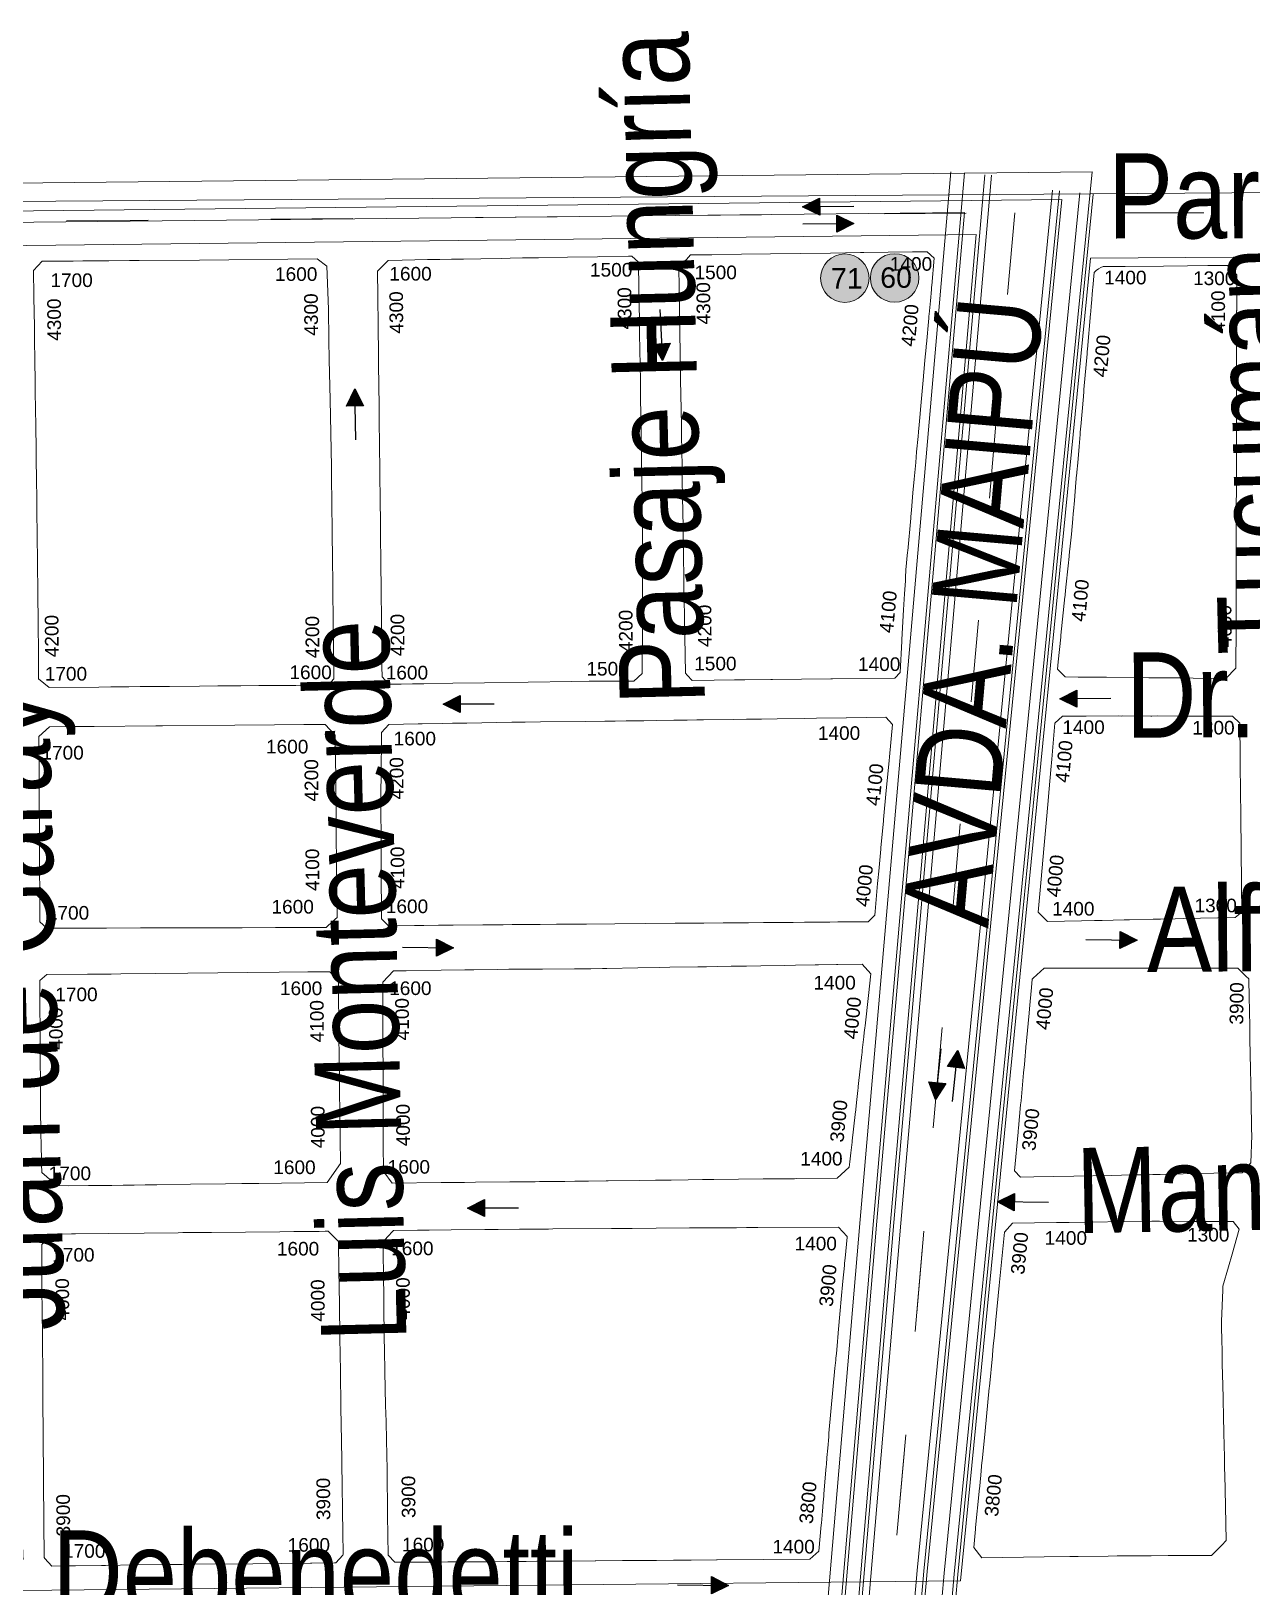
# Model space of a CAD drawing. Header units: millimetres. Extents: x 11558 to 23675, y 49449 to 61482.
# Drawn here: x 19657.1 to 20015.3, y 57884.8 to 58341.3 of the extents above; entities that cross this region are included whole.
import ezdxf

# ---------------------------------------------------------------- set-up
doc = ezdxf.new("R2010")
doc.units = ezdxf.units.MM
doc.linetypes.add('ACAD_ISO03W100', pattern=[30, 12, -18])
for name, color, linetype in [('0. plano base - nombres calles', 22, 'Continuous'), ('0. Plano Base - PLANO', 254, 'Continuous'), ('0. Plano base - sentido calles', 253, 'Continuous'), ('0.BARRIOS - DIVISIÓN', 12, 'ACAD_ISO03W100'), ('7. puesta en valor CC la lucila', 212, 'Continuous'), ('Linea 343 IDA', 55, 'Continuous'), ('Linea 343 REGRESO', 125, 'Continuous'), ('numeración', 7, 'Continuous')]:
    doc.layers.add(name, color=color, linetype=linetype)
for name, color, linetype, true_color in [('Linea 203 IDA', 7, 'Continuous', 0xc2c200), ('Linea 203 REGRESO', 7, 'Continuous', 0x9e7700), ('Linea 314 IDA', 7, 'Continuous', 0x141414), ('Linea 314 REGRESO', 7, 'Continuous', 0xe00000), ('Linea 365 IDA', 7, 'Continuous', 0xdb6e00), ('Linea 365 REGRESO', 7, 'Continuous', 0xcc3300), ('Linea 59 Por la Lucila IDA', 7, 'Continuous', 0x007038), ('Linea 59 Por la Lucila VUELTA', 7, 'Continuous', 0xffc20a), ('Linea 60 Barracas VUELTA', 7, 'Continuous', 0xbcab76), ('Linea 60 Constitución-barramcas x Fleming IDA', 7, 'Continuous', 0x660000), ('Linea 60 Constitución-barrancas x Fleming VUELTA', 7, 'Continuous', 0xbcab76), ('Linea 71 IDA', 7, 'Continuous', 0xff2424), ('Linea 71 REGRESO', 7, 'Continuous', 0x2e62ff)]:
    doc.layers.add(name, color=color, linetype=linetype, true_color=true_color)
doc.layers.get('7. puesta en valor CC la lucila').off()
doc.styles.get("Standard").update_dxf_attribs({"font": 'arial.ttf'})

# ---------------------------------------------------------------- blocks, each defined once
blk = doc.blocks.new('MANZANAS')
at = {"layer": '0. Plano Base - PLANO', "color": 0, "linetype": 'Continuous', "lineweight": 5}
for points in [[(5638064.31, 6181956.84), (5638060.96, 6181955.13), (5638057.86, 6181956.1), (5638057.06, 6181958.12), (5638054.4, 6181964.87), (5638054.18, 6181965.43), (5638050.04, 6181975.92), (5638049.91, 6181976.26), (5638049.77, 6181976.6), (5638048.97, 6181978.63), (5638046.67, 6181984.46), (5638045.67, 6181987), (5638045.57, 6181987.25), (5638045.14, 6181988.34), (5638044.53, 6181989.89), (5638043.23, 6181993.19), (5638041.5, 6181997.36), (5638040.91, 6181998.79), (5638040.65, 6181999.41), (5638039.47, 6182002.27), (5638037.44, 6182007.16), (5638036.55, 6182009.31), (5638036.44, 6182009.58), (5638036.24, 6182010.05), (5638035.2, 6182012.58), (5638033.35, 6182017.03), (5638032, 6182020.3), (5638031.79, 6182020.8), (5638031.37, 6182021.81), (5638031.1, 6182022.46), (5638027.74, 6182030.56), (5638027.66, 6182030.75), (5638027.23, 6182031.78), (5638026.95, 6182032.48), (5638022.91, 6182042.22), (5638022.64, 6182042.87), (5638022.37, 6182043.52), (5638018.39, 6182053.13), (5638018.18, 6182053.62), (5638017.49, 6182055.29), (5638017.24, 6182055.89), (5638015.72, 6182059.57), (5638015.42, 6182060.29), (5638013.73, 6182064.36), (5638014, 6182065.08), (5638014.4, 6182065.92), (5638014.82, 6182066.58), (5638015.29, 6182067.08), (5638020.57, 6182069.89), (5638020.98, 6182070.11), (5638030.97, 6182075.43), (5638037.16, 6182078.72), (5638042.4, 6182081.51), (5638047.51, 6182084.23), (5638051.21, 6182083), (5638054.7, 6182076.26), (5638056, 6182073.74), (5638056.05, 6182073.63), (5638058.89, 6182068.14), (5638062.98, 6182060.24), (5638063.19, 6182059.84), (5638063.33, 6182059.57), (5638067.17, 6182052.13), (5638067.35, 6182051.8), (5638067.5, 6182051.5), (5638071.54, 6182043.7), (5638071.59, 6182043.59), (5638071.68, 6182043.43), (5638071.83, 6182043.14), (5638075.68, 6182035.7), (5638075.76, 6182035.53), (5638075.88, 6182035.31), (5638078.02, 6182031.16), (5638080.11, 6182027.12), (5638082.34, 6182022.81), (5638084.38, 6182018.85), (5638088.45, 6182010.99), (5638088.53, 6182010.84), (5638092.73, 6182002.71), (5638094.49, 6181999.3), (5638094.65, 6181999), (5638097.03, 6181994.39), (5638097.14, 6181994.17), (5638098.06, 6181992.4), (5638098.26, 6181991.99), (5638099.7, 6181989.21), (5638100.56, 6181987.54), (5638101.22, 6181986.27), (5638101.47, 6181985.78), (5638101.96, 6181984.84), (5638104.21, 6181980.48), (5638102.91, 6181976.46), (5638094.4, 6181972.13), (5638091.48, 6181970.65), (5638091.18, 6181970.5), (5638088.34, 6181969.05), (5638088.21, 6181968.99), (5638082.82, 6181966.25), (5638071.77, 6181960.63), (5638069.19, 6181959.32)], [(5637969.98, 6181906.81), (5637964.26, 6181903.76), (5637962.21, 6181904.47), (5637961.54, 6181904.7), (5637956.47, 6181914.09), (5637953.46, 6181919.66), (5637951.43, 6181923.43), (5637949.3, 6181927.37), (5637947.49, 6181930.72), (5637945.9, 6181933.66), (5637945.17, 6181935.01), (5637941.14, 6181942.47), (5637936.96, 6181950.22), (5637934.63, 6181954.52), (5637933.77, 6181956.11), (5637932.87, 6181957.78), (5637930.29, 6181962.55), (5637929.76, 6181963.54), (5637929.11, 6181964.74), (5637928.7, 6181965.51), (5637927.09, 6181968.48), (5637924.7, 6181972.91), (5637920.67, 6181980.37), (5637920.49, 6181980.7), (5637916.34, 6181988.39), (5637914.6, 6181991.61), (5637911.23, 6181997.84), (5637910.13, 6181999.89), (5637905.08, 6182009.24), (5637905.49, 6182010.98), (5637905.87, 6182012.58), (5637906.28, 6182014.3), (5637908.88, 6182015.7), (5637911.85, 6182017.29), (5637919.46, 6182021.38), (5637926.98, 6182025.42), (5637934.76, 6182029.61), (5637942.46, 6182033.74), (5637950.25, 6182037.93), (5637951.12, 6182038.4), (5637963.63, 6182045.12), (5637966.72, 6182046.78), (5637967.44, 6182047.17), (5637970.18, 6182046.48), (5637973.22, 6182039.04), (5637973.41, 6182038.56), (5637973.67, 6182037.94), (5637974.95, 6182034.8), (5637976.45, 6182031.14), (5637976.64, 6182030.67), (5637976.89, 6182030.06), (5637979.76, 6182023.03), (5637979.95, 6182022.57), (5637980.16, 6182022.06), (5637981.55, 6182018.66), (5637982.95, 6182015.23), (5637983.03, 6182015.04), (5637983.17, 6182014.69), (5637983.37, 6182014.2), (5637986.65, 6182006.21), (5637987.95, 6182003.04), (5637988.77, 6182001.04), (5637989.56, 6181999.1), (5637990.07, 6181997.85), (5637991.79, 6181993.67), (5637993.01, 6181990.7), (5637994.87, 6181986.15), (5637996.4, 6181982.42), (5637998.32, 6181977.75), (5637999.04, 6181975.99), (5637999.13, 6181975.78), (5637999.2, 6181975.6), (5638002.87, 6181966.65), (5638003.03, 6181966.25), (5638004.98, 6181961.49), (5638005.91, 6181959.41), (5638006.29, 6181958.56), (5638007.86, 6181955.07), (5638009.77, 6181950.79), (5638013.34, 6181942.82), (5638013.55, 6181942.37), (5638017.31, 6181933.97), (5638016.75, 6181931.8), (5638000.57, 6181923.15), (5638000.17, 6181922.94), (5637992.58, 6181918.88), (5637985.03, 6181914.85), (5637984.66, 6181914.65), (5637977.94, 6181911.06), (5637977.52, 6181910.84), (5637975.23, 6181909.61)], [(5637888.96, 6181863.44), (5637885.86, 6181861.77), (5637884.15, 6181862.35), (5637883.08, 6181862.72), (5637881.65, 6181865.4), (5637879.43, 6181869.57), (5637878.02, 6181872.21), (5637876.98, 6181874.17), (5637875.17, 6181877.56), (5637871.29, 6181884.84), (5637867.12, 6181892.67), (5637863.68, 6181899.12), (5637863.02, 6181900.36), (5637861.53, 6181903.14), (5637858.91, 6181908.04), (5637854.83, 6181915.68), (5637850.8, 6181923.21), (5637850.32, 6181924.11), (5637848.37, 6181927.75), (5637847.46, 6181929.47), (5637846.73, 6181930.83), (5637845.95, 6181932.29), (5637845.3, 6181933.51), (5637843.15, 6181937.52), (5637842.66, 6181938.44), (5637840.04, 6181943.34), (5637839.95, 6181943.51), (5637838.51, 6181946.21), (5637834.61, 6181953.5), (5637830.43, 6181961.32), (5637826.98, 6181967.77), (5637828.29, 6181972), (5637831.95, 6181973.98), (5637838.46, 6181977.52), (5637839.41, 6181978.03), (5637841.67, 6181979.26), (5637844.61, 6181980.85), (5637847.73, 6181982.55), (5637852.17, 6181984.95), (5637857.57, 6181987.87), (5637859.8, 6181989.09), (5637863, 6181990.82), (5637867.1, 6181993.04), (5637874.55, 6181997.08), (5637882.28, 6182001.27), (5637882.74, 6182001.52), (5637890.33, 6182005.63), (5637890.6, 6182005.78), (5637891.18, 6182006.09), (5637893.75, 6182005.43), (5637894.07, 6182004.83), (5637897.2, 6181999.02), (5637901.96, 6181990.18), (5637903.71, 6181986.92), (5637905.96, 6181982.74), (5637910.21, 6181974.85), (5637911.47, 6181972.51), (5637912.7, 6181970.22), (5637913.23, 6181969.23), (5637914.37, 6181967.12), (5637918.65, 6181959.16), (5637919.19, 6181958.15), (5637920.16, 6181956.35), (5637921.38, 6181954.09), (5637922.59, 6181951.83), (5637924.23, 6181948.79), (5637924.67, 6181947.96), (5637926.54, 6181944.49), (5637927, 6181943.63), (5637930.69, 6181936.78), (5637930.8, 6181936.56), (5637933.23, 6181931.88), (5637934.7, 6181929.04), (5637935.93, 6181926.67), (5637937.13, 6181924.36), (5637938.69, 6181921.34), (5637942.77, 6181913.46), (5637944.15, 6181910.81), (5637950.32, 6181898.81), (5637949.18, 6181895.68), (5637941.84, 6181891.86), (5637937.53, 6181889.61), (5637933.07, 6181887.2), (5637910.52, 6181875.06), (5637902.32, 6181870.64), (5637894.83, 6181866.6), (5637891.95, 6181865.05)], [(5638098.2, 6181893.84), (5638089.38, 6181889.01), (5638085.71, 6181890.22), (5638081.99, 6181899.24), (5638078.61, 6181907.46), (5638075.31, 6181915.47), (5638073.62, 6181919.58), (5638071.88, 6181923.79), (5638069.75, 6181928.97), (5638068.53, 6181931.92), (5638065.85, 6181938.43), (5638064.51, 6181941.67), (5638065.48, 6181944.57), (5638070.31, 6181947.08), (5638070.39, 6181947.12), (5638071.71, 6181947.81), (5638080.01, 6181952.13), (5638080.84, 6181952.55), (5638081.24, 6181952.77), (5638088.48, 6181956.52), (5638088.77, 6181956.67), (5638090.37, 6181957.51), (5638095.75, 6181960.3), (5638096.29, 6181960.58), (5638101.84, 6181963.45), (5638109.79, 6181967.57), (5638112.61, 6181966.72), (5638117.38, 6181957.8), (5638118.8, 6181955.14), (5638121.68, 6181949.75), (5638125.82, 6181942.01), (5638129.89, 6181934.38), (5638131.24, 6181931.87), (5638133.67, 6181927.31), (5638133.97, 6181926.74), (5638135.01, 6181924.81), (5638138.74, 6181917.82), (5638137.7, 6181915.47), (5638128.77, 6181910.58), (5638124.37, 6181908.17), (5638122.29, 6181907.03), (5638118.52, 6181904.97), (5638116.64, 6181903.94), (5638110.49, 6181900.57), (5638109.17, 6181899.85), (5638103.48, 6181896.73), (5638101.52, 6181895.66)], [(5637810.71, 6181821.79), (5637797.86, 6181814.96), (5637793.9, 6181815.75), (5637790.39, 6181822.37), (5637786.19, 6181830.27), (5637782.12, 6181837.93), (5637777.87, 6181845.94), (5637774.03, 6181853.18), (5637773.66, 6181853.87), (5637771.27, 6181858.31), (5637769.74, 6181861.16), (5637765.72, 6181868.63), (5637765.29, 6181869.44), (5637764.67, 6181870.58), (5637761.85, 6181875.84), (5637761.69, 6181876.14), (5637759.5, 6181880.22), (5637758.1, 6181882.82), (5637757.47, 6181883.99), (5637753.38, 6181891.6), (5637749.27, 6181899.24), (5637747.59, 6181902.37), (5637746, 6181905.33), (5637745.16, 6181906.88), (5637741.05, 6181914.54), (5637741.01, 6181914.62), (5637740.87, 6181914.87), (5637737.37, 6181921.38), (5637738.31, 6181924.96), (5637741.84, 6181926.83), (5637746.36, 6181929.21), (5637748.93, 6181930.57), (5637755.65, 6181934.12), (5637760.96, 6181936.93), (5637763.14, 6181938.08), (5637763.3, 6181938.16), (5637763.47, 6181938.25), (5637779.14, 6181946.52), (5637809.62, 6181962.84), (5637813.13, 6181962.19), (5637819.32, 6181951.25), (5637823.66, 6181943.27), (5637826.44, 6181938.16), (5637832, 6181927.93), (5637836.71, 6181919.27), (5637841.47, 6181910.53), (5637842.81, 6181908.07), (5637846.59, 6181900.99), (5637850.36, 6181893.95), (5637854.46, 6181886.27), (5637854.8, 6181885.64), (5637857.03, 6181881.47), (5637858.63, 6181878.48), (5637870.82, 6181855.69), (5637870.13, 6181853.27), (5637868.01, 6181852.16), (5637866.93, 6181851.59), (5637861.74, 6181848.86), (5637856.87, 6181846.3), (5637856.23, 6181845.96), (5637853.45, 6181844.5), (5637852.17, 6181843.82), (5637847.51, 6181841.35), (5637844.67, 6181839.84), (5637841.49, 6181838.15), (5637836.81, 6181835.66), (5637828.98, 6181831.49), (5637821.42, 6181827.48), (5637818.47, 6181825.91), (5637817.69, 6181825.5), (5637813.82, 6181823.45)], [(5637925.15, 6181802.4), (5637918.4, 6181798.82), (5637915.68, 6181799.63), (5637908.86, 6181812.55), (5637906.77, 6181816.5), (5637904.66, 6181820.5), (5637900.63, 6181828.13), (5637899.72, 6181829.86), (5637899.62, 6181830.05), (5637897.61, 6181834.04), (5637896.84, 6181835.56), (5637894.89, 6181839.42), (5637894.16, 6181840.88), (5637892.74, 6181843.69), (5637891.89, 6181845.37), (5637890.47, 6181848.19), (5637891.29, 6181851.27), (5637898.79, 6181855.34), (5637899.85, 6181855.92), (5637905.02, 6181858.73), (5637907.68, 6181860.17), (5637911.38, 6181862.17), (5637915.29, 6181864.29), (5637922.99, 6181868.47), (5637923.31, 6181868.65), (5637926.03, 6181870.12), (5637926.44, 6181870.34), (5637930.42, 6181872.46), (5637942.05, 6181878.66), (5637947.08, 6181881.34), (5637949.71, 6181882.76), (5637952.57, 6181884.3), (5637957.12, 6181886.73), (5637960.52, 6181888.56), (5637964.93, 6181890.93), (5637968.35, 6181892.77), (5637970.82, 6181894.1), (5637972.52, 6181895.01), (5637980.28, 6181899.18), (5637983.72, 6181901.02), (5637985.01, 6181901.72), (5637987.57, 6181903.09), (5637991.64, 6181905.28), (5637998.75, 6181909.1), (5638001.77, 6181910.72), (5638009.45, 6181914.85), (5638009.5, 6181914.88), (5638019.65, 6181920.33), (5638022.41, 6181919.35), (5638025.97, 6181910.59), (5638026.45, 6181909.42), (5638029.73, 6181901.32), (5638032.92, 6181893.48), (5638033.12, 6181892.98), (5638036.04, 6181885.79), (5638036.23, 6181885.32), (5638038.65, 6181879.38), (5638039.71, 6181876.77), (5638040.04, 6181875.95), (5638043.13, 6181868.35), (5638043.53, 6181867.36), (5638042.76, 6181864.74), (5638041.97, 6181864.32), (5638034.85, 6181860.55), (5638032.85, 6181859.48), (5638032.24, 6181859.16), (5638028.98, 6181857.44), (5638026.26, 6181855.99), (5638023.32, 6181854.44), (5638020.07, 6181852.72), (5638015.63, 6181850.37), (5638011.72, 6181848.3), (5638007.89, 6181846.27), (5638005.14, 6181844.81), (5638000.12, 6181842.16), (5637992.7, 6181838.22), (5637984.95, 6181834.11), (5637977.1, 6181829.95), (5637969.68, 6181826.02), (5637961.98, 6181821.94), (5637957.71, 6181819.67), (5637954.44, 6181817.94), (5637950.47, 6181815.83), (5637948.1, 6181814.57), (5637942.87, 6181811.8), (5637935.19, 6181807.73), (5637933.04, 6181806.59), (5637931.32, 6181805.67), (5637927.52, 6181803.66)], [(5638120.38, 6181820.67), (5638116.98, 6181818.81), (5638114.53, 6181819.68), (5638110.25, 6181830.2), (5638110.16, 6181830.41), (5638110.07, 6181830.63), (5638109.8, 6181831.29), (5638107.22, 6181837.65), (5638106.77, 6181838.76), (5638103.64, 6181846.45), (5638102.74, 6181848.66), (5638100.35, 6181854.51), (5638100.26, 6181854.74), (5638100.23, 6181854.81), (5638100.11, 6181855.12), (5638097.03, 6181862.66), (5638096.53, 6181863.88), (5638095.73, 6181865.84), (5638094.16, 6181869.73), (5638093.23, 6181872), (5638093.36, 6181872.34), (5638094.87, 6181876.44), (5638096.32, 6181877.19), (5638096.59, 6181877.33), (5638097.77, 6181877.95), (5638101.77, 6181880.03), (5638102.24, 6181880.27), (5638103.71, 6181881.04), (5638107.02, 6181882.76), (5638118.93, 6181888.96), (5638126.59, 6181892.95), (5638134.58, 6181897.11), (5638142.36, 6181901.16), (5638145.1, 6181902.59), (5638145.25, 6181902.67), (5638146.32, 6181902.34), (5638148.46, 6181901.69), (5638149.57, 6181901.34), (5638149.62, 6181901.33), (5638152.27, 6181896.43), (5638153.93, 6181893.37), (5638156.45, 6181888.71), (5638158.03, 6181885.8), (5638162.21, 6181878.09), (5638166.35, 6181870.46), (5638168.25, 6181866.96), (5638168.95, 6181865.67), (5638170.62, 6181862.59), (5638171.5, 6181860.97), (5638175.01, 6181853.74), (5638174.06, 6181849.99), (5638170.86, 6181848.24), (5638166.72, 6181845.98), (5638163.41, 6181844.17), (5638158.83, 6181841.67), (5638156.6, 6181840.46), (5638155.87, 6181840.05), (5638152.93, 6181838.45), (5638151.13, 6181837.47), (5638151.02, 6181837.41), (5638148, 6181835.76), (5638145.2, 6181834.23), (5638142.98, 6181833.02), (5638140.4, 6181831.61), (5638130.69, 6181826.3)], [(5637966.9, 6181739.07), (5637954.18, 6181732.3), (5637950.46, 6181734.05), (5637950.31, 6181734.12), (5637946.51, 6181741.37), (5637941.84, 6181750.3), (5637940.14, 6181753.53), (5637938.7, 6181756.27), (5637937.09, 6181759.35), (5637932.51, 6181768.11), (5637931.01, 6181770.96), (5637927.75, 6181777.19), (5637924.73, 6181782.96), (5637924.52, 6181783.37), (5637925.85, 6181787.72), (5637929.12, 6181789.48), (5637938.11, 6181794.34), (5637944.28, 6181797.67), (5637946.56, 6181798.9), (5637952.75, 6181802.24), (5637955.65, 6181803.77), (5637960.61, 6181806.39), (5637964.33, 6181808.36), (5637972.64, 6181812.74), (5637976.87, 6181814.98), (5637979.88, 6181816.56), (5637980.94, 6181817.12), (5637981.09, 6181817.2), (5637989.02, 6181821.54), (5637994.57, 6181824.58), (5637997.29, 6181826.05), (5638004.54, 6181829.97), (5638005.71, 6181830.6), (5638006.72, 6181831.15), (5638009.57, 6181832.69), (5638013.12, 6181834.61), (5638017.09, 6181836.76), (5638020.79, 6181838.76), (5638026.89, 6181842.06), (5638029.73, 6181843.59), (5638034.77, 6181846.32), (5638035.06, 6181846.47), (5638035.66, 6181846.8), (5638040.31, 6181849.31), (5638040.64, 6181849.49), (5638046.92, 6181852.88), (5638050.47, 6181851.56), (5638052.8, 6181845.52), (5638056, 6181837.23), (5638056.22, 6181836.65), (5638056.73, 6181835.33), (5638057.16, 6181834.22), (5638058.6, 6181830.49), (5638058.85, 6181829.83), (5638059.06, 6181829.29), (5638062.14, 6181821.29), (5638062.45, 6181820.51), (5638062.58, 6181820.15), (5638062.87, 6181819.4), (5638063.82, 6181816.94), (5638065.21, 6181813.33), (5638065.32, 6181813.06), (5638065.43, 6181812.77), (5638068.22, 6181805.53), (5638068.35, 6181805.19), (5638069.51, 6181802.19), (5638070.47, 6181799.7), (5638071, 6181798.32), (5638069.39, 6181793.75), (5638058.77, 6181788.11), (5638058.36, 6181787.89), (5638050.74, 6181783.84), (5638050.2, 6181783.55), (5638037.4, 6181776.75), (5638035.01, 6181775.47), (5638034.73, 6181775.32), (5638034.46, 6181775.18), (5638030.75, 6181773.19), (5638026.36, 6181770.83), (5638022.35, 6181768.68), (5638018.25, 6181766.48), (5638010.12, 6181762.12), (5638009.61, 6181761.85), (5638004.97, 6181759.36), (5638001.99, 6181757.76), (5638001.44, 6181757.47), (5637998.87, 6181756.09), (5637998.15, 6181755.7), (5637996.65, 6181754.9), (5637995.42, 6181754.25), (5637993.4, 6181753.17), (5637992.32, 6181752.6), (5637991.2, 6181752), (5637988.89, 6181750.77), (5637987.54, 6181750.05), (5637986.4, 6181749.45), (5637984.61, 6181748.49), (5637975.77, 6181743.79), (5637972.9, 6181742.26), (5637971.99, 6181741.78)], [(5637830.45, 6181752.29), (5637829.79, 6181751.95), (5637827.12, 6181752.67), (5637826.94, 6181753.02), (5637824.8, 6181757.07), (5637823.85, 6181758.88), (5637819.19, 6181767.73), (5637814.48, 6181776.68), (5637813.66, 6181778.22), (5637813.25, 6181779.01), (5637810.95, 6181783.36), (5637809.76, 6181785.63), (5637805.03, 6181794.61), (5637804.83, 6181794.99), (5637803.05, 6181798.35), (5637801.79, 6181800.75), (5637803.22, 6181804.77), (5637807.84, 6181807.22), (5637811.36, 6181809.08), (5637814.83, 6181810.92), (5637830.77, 6181819.37), (5637832.53, 6181820.3), (5637851.28, 6181830.24), (5637861.54, 6181835.68), (5637869.17, 6181839.73), (5637874.67, 6181842.64), (5637876.53, 6181841.99), (5637876.85, 6181841.88), (5637877.26, 6181841.74), (5637877.85, 6181841.53), (5637878.74, 6181841.22), (5637879.41, 6181839.95), (5637880.22, 6181838.43), (5637881.4, 6181836.22), (5637885.23, 6181829.04), (5637897.54, 6181805.96), (5637898.7, 6181803.77), (5637901.22, 6181799.05), (5637903.85, 6181794.11), (5637903.89, 6181794.04), (5637903.61, 6181793.27), (5637902.6, 6181790.49), (5637902.39, 6181789.92), (5637898.04, 6181787.65), (5637896.89, 6181787.05), (5637896.1, 6181786.63), (5637893.58, 6181785.31), (5637891.92, 6181784.45), (5637889.8, 6181783.34), (5637889.23, 6181783.04), (5637880.56, 6181778.5), (5637871.74, 6181773.89), (5637863.08, 6181769.36), (5637854.15, 6181764.69), (5637845.27, 6181760.05), (5637840.62, 6181757.61)], [(5638174.52, 6181723.17), (5638158.4, 6181714.5), (5638154.92, 6181716.07), (5638152.84, 6181721.14), (5638152.82, 6181721.2), (5638152.68, 6181721.54), (5638148.71, 6181731.42), (5638148.57, 6181731.75), (5638148.44, 6181732.08), (5638146.9, 6181735.91), (5638145.5, 6181739.39), (5638145.37, 6181739.73), (5638142.05, 6181747.96), (5638137.32, 6181759.73), (5638137.15, 6181760.14), (5638133.81, 6181768.48), (5638133.67, 6181768.81), (5638132.72, 6181771.19), (5638131.54, 6181774.12), (5638129.82, 6181778.4), (5638126.05, 6181787.79), (5638120.2, 6181802.33), (5638121.11, 6181805.78), (5638132.5, 6181811.91), (5638134.76, 6181813.12), (5638135.74, 6181813.65), (5638141.33, 6181816.65), (5638150.04, 6181821.33), (5638157.11, 6181825.13), (5638159.14, 6181826.18), (5638168.14, 6181830.81), (5638172.98, 6181833.3), (5638174.41, 6181834.03), (5638174.58, 6181834.12), (5638176.85, 6181835.29), (5638178.37, 6181836.07), (5638180.86, 6181834.89), (5638182.47, 6181827.45), (5638182.49, 6181827.37), (5638183.23, 6181823.62), (5638184.37, 6181817.87), (5638184.89, 6181816.76), (5638188.71, 6181808.55), (5638189.93, 6181806.33), (5638191.07, 6181804.24), (5638193.27, 6181800.24), (5638194.82, 6181797.4), (5638196.19, 6181794.91), (5638199.51, 6181788.85), (5638202.52, 6181783.35), (5638204.16, 6181780.36), (5638204.85, 6181779.1), (5638205.9, 6181777.19), (5638208.23, 6181772.94), (5638209.49, 6181770.64), (5638210.47, 6181768.85), (5638212.49, 6181765.17), (5638219.69, 6181752.03), (5638219.12, 6181750.24), (5638217.81, 6181746.17), (5638214.12, 6181744.23), (5638213.94, 6181744.13), (5638211.57, 6181742.89), (5638209.78, 6181741.94), (5638206.77, 6181740.36), (5638206.56, 6181740.25), (5638202.22, 6181737.96), (5638198.65, 6181736.08), (5638193.35, 6181733.29), (5638191.05, 6181732.05), (5638183.24, 6181727.86), (5638181.14, 6181726.73)], [(5638012.52, 6181637.3), (5638006.12, 6181633.95), (5638003.45, 6181634.83), (5637997.9, 6181645.22), (5637991.63, 6181656.97), (5637991.59, 6181657.03), (5637987.43, 6181664.63), (5637984.82, 6181669.38), (5637982.55, 6181673.52), (5637977.75, 6181682.29), (5637974.76, 6181687.74), (5637973.07, 6181690.91), (5637972.02, 6181692.87), (5637969.61, 6181697.38), (5637968.32, 6181699.79), (5637966.51, 6181703.19), (5637965.34, 6181705.38), (5637960.37, 6181714.68), (5637959.71, 6181715.92), (5637960.05, 6181717.09), (5637960.13, 6181717.36), (5637960.46, 6181718.49), (5637960.67, 6181719.2), (5637960.94, 6181720.12), (5637967.13, 6181723.43), (5637970.17, 6181725.05), (5637975.85, 6181728.08), (5637984.61, 6181732.76), (5637988.04, 6181734.59), (5637993.54, 6181737.5), (5637994.63, 6181738.08), (5638000.51, 6181741.19), (5638001.09, 6181741.49), (5638002.24, 6181742.1), (5638017.45, 6181750.14), (5638020.02, 6181751.5), (5638022.78, 6181752.96), (5638029.03, 6181756.27), (5638037.67, 6181760.84), (5638046.45, 6181765.48), (5638049.83, 6181767.26), (5638052.41, 6181768.62), (5638055.39, 6181770.2), (5638076.3, 6181781.23), (5638079.83, 6181779.96), (5638079.92, 6181779.73), (5638082.26, 6181773.99), (5638082.81, 6181772.65), (5638083.06, 6181772.02), (5638084.82, 6181767.71), (5638086.83, 6181762.79), (5638088.08, 6181759.72), (5638090.57, 6181753.64), (5638090.6, 6181753.56), (5638091.99, 6181750.15), (5638092.87, 6181748), (5638093.38, 6181746.74), (5638093.62, 6181746.15), (5638094.48, 6181744.03), (5638101.71, 6181726.3), (5638102.02, 6181725.56), (5638102.14, 6181725.28), (5638103.43, 6181722.18), (5638104.49, 6181719.67), (5638105.28, 6181717.79), (5638105.5, 6181717.25), (5638105.92, 6181716.25), (5638108.62, 6181709.76), (5638108.86, 6181709.18), (5638109.54, 6181707.55), (5638110.57, 6181705.08), (5638111.91, 6181701.83), (5638112.11, 6181701.35), (5638115.09, 6181694.19), (5638113.78, 6181690.87), (5638089.79, 6181678.16), (5638089.57, 6181678.05), (5638082.98, 6181674.56), (5638082.37, 6181674.24), (5638078.41, 6181672.15), (5638074, 6181669.81), (5638068.97, 6181667.15), (5638066.09, 6181665.62), (5638065.22, 6181665.16), (5638058.32, 6181661.51), (5638058.14, 6181661.41), (5638050.67, 6181657.45), (5638050.47, 6181657.34), (5638048.84, 6181656.48), (5638043.63, 6181653.72), (5638042.96, 6181653.37), (5638040.25, 6181651.93), (5638035.29, 6181649.3), (5638030.46, 6181646.75), (5638027.66, 6181645.27), (5638026.39, 6181644.59), (5638025.5, 6181644.12), (5638019.91, 6181641.19), (5638016.87, 6181639.59), (5638016.7, 6181639.5), (5638016.53, 6181639.41)], [(5637870.23, 6181687.75), (5637867.11, 6181686.3), (5637866.29, 6181686.5), (5637861.49, 6181687.67), (5637860.32, 6181689.82), (5637860.09, 6181690.25), (5637859.12, 6181692.04), (5637858.32, 6181693.5), (5637855.32, 6181699.04), (5637853.15, 6181703.03), (5637852.03, 6181705.09), (5637848.35, 6181712.08), (5637846.4, 6181715.78), (5637844.95, 6181718.54), (5637842.99, 6181722.26), (5637841.19, 6181725.68), (5637841.12, 6181725.82), (5637839.12, 6181729.62), (5637838.05, 6181731.65), (5637835.04, 6181737.38), (5637836.01, 6181739.93), (5637846.61, 6181745.52), (5637852.74, 6181748.74), (5637855.27, 6181750.09), (5637864.2, 6181754.85), (5637872.61, 6181759.32), (5637880.39, 6181763.47), (5637888.14, 6181767.6), (5637896.21, 6181771.9), (5637903.63, 6181775.85), (5637907.93, 6181778.14), (5637909.35, 6181778.9), (5637910.84, 6181778.29), (5637912.92, 6181777.44), (5637915.93, 6181771.8), (5637917.44, 6181768.97), (5637918.77, 6181766.49), (5637920.26, 6181763.7), (5637923.49, 6181757.65), (5637924.71, 6181755.37), (5637925.76, 6181753.4), (5637927.83, 6181749.52), (5637938.04, 6181730.39), (5637937.14, 6181723.68), (5637919.45, 6181714.18), (5637915.09, 6181711.84), (5637910.83, 6181709.55), (5637901.85, 6181704.73), (5637893.1, 6181700.03), (5637890.1, 6181698.42), (5637887.29, 6181696.91), (5637884.39, 6181695.36), (5637881.45, 6181693.78), (5637878.4, 6181692.14), (5637875.44, 6181690.55)], [(5637920.45, 6181588.22), (5637917.33, 6181586.54), (5637914.55, 6181587.58), (5637914.2, 6181587.71), (5637909.29, 6181596.99), (5637907.21, 6181600.92), (5637905.79, 6181603.6), (5637902.47, 6181609.87), (5637898.42, 6181617.52), (5637896.12, 6181621.88), (5637893.79, 6181626.27), (5637889.12, 6181635.1), (5637884.46, 6181643.9), (5637879.77, 6181652.78), (5637877.91, 6181656.17), (5637871.24, 6181668.89), (5637872.59, 6181672.91), (5637877.56, 6181675.76), (5637878.56, 6181676.29), (5637887.24, 6181680.91), (5637896.38, 6181685.77), (5637905.13, 6181690.42), (5637906.37, 6181691.08), (5637907.98, 6181691.94), (5637909.86, 6181692.94), (5637913.81, 6181695.03), (5637922.64, 6181699.73), (5637931.52, 6181704.45), (5637935.09, 6181706.35), (5637937.63, 6181707.7), (5637937.94, 6181707.86), (5637940.29, 6181709.11), (5637941.7, 6181709.86), (5637943.29, 6181710.7), (5637944.04, 6181711.1), (5637948.08, 6181709.79), (5637949.58, 6181707.01), (5637950.81, 6181704.73), (5637952.05, 6181702.43), (5637956.81, 6181693.6), (5637961.47, 6181684.96), (5637966.12, 6181676.33), (5637971.23, 6181666.86), (5637975.81, 6181658.37), (5637976.23, 6181657.59), (5637978.15, 6181654.03), (5637979.79, 6181650.99), (5637981.32, 6181648.15), (5637981.85, 6181647.17), (5637985.67, 6181640.09), (5637988.49, 6181634.86), (5637988.73, 6181634.42), (5637991.44, 6181629.41), (5637991.68, 6181628.96), (5637991.63, 6181628.77), (5637990.92, 6181625.8), (5637990.55, 6181625.6), (5637984.64, 6181622.46), (5637984.36, 6181622.31), (5637976.75, 6181618.27), (5637969.39, 6181614.35), (5637954, 6181606.17), (5637951, 6181604.57), (5637949.47, 6181603.76), (5637946.95, 6181602.42), (5637946.38, 6181602.12), (5637938.93, 6181598.13), (5637931.21, 6181593.98), (5637930.21, 6181593.45), (5637923.52, 6181589.86), (5637922.17, 6181589.14)]]:
    blk.add_lwpolyline(points, close=True, dxfattribs=at)
blk = doc.blocks.new('60 vuelta')
at = {"layer": 'Linea 60 Constitución-barrancas x Fleming VUELTA', "lineweight": 211, "true_color": 0xededed}
h = blk.add_hatch(color=7, dxfattribs=at)
h.dxf.hatch_style = 1
edge = h.paths.add_edge_path()
edge.add_arc((0, 0), 7.11, 0, 360)
at = {"layer": 'Linea 60 Barracas VUELTA', "lineweight": 9}
blk.add_circle((0, 0), 7.11, dxfattribs=at)
at = {"layer": 'Linea 60 Barracas VUELTA', "lineweight": 15, "insert": (-4.24, 3.11), "char_height": 6, "attachment_point": 1}
blk.add_mtext_dynamic_manual_height_columns('60', width=16.4579, gutter_width=12.5, heights=[0], dxfattribs=at)
blk = doc.blocks.new('71 ida')
at = {"layer": 'Linea 71 IDA', "lineweight": 211, "true_color": 0xededed}
h = blk.add_hatch(color=7, dxfattribs=at)
h.dxf.hatch_style = 1
edge = h.paths.add_edge_path()
edge.add_arc((0, 0), 7.11, 0, 360)
at = {"layer": 'Linea 71 IDA', "lineweight": 9}
blk.add_circle((0, 0), 7.11, dxfattribs=at)
at = {"layer": 'Linea 71 IDA', "lineweight": 15, "insert": (-4.06, 2.93), "char_height": 6, "attachment_point": 1}
blk.add_mtext_dynamic_manual_height_columns('71', width=16.4579, gutter_width=12.5, heights=[0], dxfattribs=at)

msp = doc.modelspace()

# ---------------------------------------------------------------- hatches: boundary and pattern name
at = {"layer": '0. Plano base - sentido calles', "linetype": 'Continuous', "lineweight": 25, "ltscale": 2, "true_color": 0x1a1a1a}
h = msp.add_hatch(color=250, dxfattribs=at)
h.dxf.hatch_style = 1
h.paths.add_polyline_path([(19883.47, 58289.69), (19888.5, 58287.24), (19888.47, 58289.74)])
h.paths.add_polyline_path([(19883.47, 58289.69), (19888.47, 58289.74), (19888.45, 58292.24)])
h = msp.add_hatch(color=250, dxfattribs=at)
h.dxf.hatch_style = 1
h.paths.add_polyline_path([(19898.52, 58284.83), (19893.5, 58287.28), (19893.52, 58284.78)])
h.paths.add_polyline_path([(19898.52, 58284.83), (19893.52, 58284.78), (19893.54, 58282.28)])
h = msp.add_hatch(color=250, dxfattribs=at)
h.dxf.hatch_style = 1
h.paths.add_polyline_path([(19842.39, 58244.58), (19844.6, 58249.71), (19842.11, 58249.57)])
h.paths.add_polyline_path([(19842.39, 58244.58), (19842.11, 58249.57), (19839.61, 58249.43)])
h = msp.add_hatch(color=250, dxfattribs=at)
h.dxf.hatch_style = 1
h.paths.add_polyline_path([(19752.05, 58236.31), (19749.67, 58231.25), (19752.17, 58231.31)])
h.paths.add_polyline_path([(19752.05, 58236.31), (19752.17, 58231.31), (19754.67, 58231.37)])
h = msp.add_hatch(color=250, dxfattribs=at)
h.dxf.hatch_style = 1
h.paths.add_polyline_path([(19958.94, 58145.38), (19963.95, 58142.89), (19963.94, 58145.39)])
h.paths.add_polyline_path([(19958.94, 58145.38), (19963.94, 58145.39), (19963.94, 58147.89)])
h = msp.add_hatch(color=250, dxfattribs=at)
h.dxf.hatch_style = 1
h.paths.add_polyline_path([(19777.97, 58143.79), (19782.97, 58141.3), (19782.97, 58143.8)])
h.paths.add_polyline_path([(19777.97, 58143.79), (19782.97, 58143.8), (19782.97, 58146.3)])
h = msp.add_hatch(color=250, dxfattribs=at)
h.dxf.hatch_style = 1
h.paths.add_polyline_path([(19781.04, 58072.31), (19776.07, 58074.88), (19776.04, 58072.38)])
h.paths.add_polyline_path([(19781.04, 58072.31), (19776.04, 58072.38), (19776.01, 58069.88)])
h = msp.add_hatch(color=250, dxfattribs=at)
h.dxf.hatch_style = 1
h.paths.add_polyline_path([(19981.6, 58074.55), (19976.63, 58077.11), (19976.6, 58074.61)])
h.paths.add_polyline_path([(19981.6, 58074.55), (19976.6, 58074.61), (19976.57, 58072.11)])
h = msp.add_hatch(color=250, dxfattribs=at)
h.dxf.hatch_style = 1
h.paths.add_polyline_path([(19928.99, 58042.17), (19926, 58037.45), (19928.48, 58037.19)])
h.paths.add_polyline_path([(19928.99, 58042.17), (19928.48, 58037.19), (19930.97, 58036.94)])
h = msp.add_hatch(color=250, dxfattribs=at)
h.dxf.hatch_style = 1
h.paths.add_polyline_path([(19922.5, 58027.75), (19925.49, 58032.47), (19923, 58032.72)])
h.paths.add_polyline_path([(19922.5, 58027.75), (19923, 58032.72), (19920.52, 58032.97)])
h = msp.add_hatch(color=250, dxfattribs=at)
h.dxf.hatch_style = 1
h.paths.add_polyline_path([(19785.13, 57995.92), (19790.13, 57993.43), (19790.13, 57995.93)])
h.paths.add_polyline_path([(19785.13, 57995.92), (19790.13, 57995.93), (19790.12, 57998.43)])
h = msp.add_hatch(color=250, dxfattribs=at)
h.dxf.hatch_style = 1
h.paths.add_polyline_path([(19940.61, 57997.73), (19945.58, 57995.17), (19945.61, 57997.67)])
h.paths.add_polyline_path([(19940.61, 57997.73), (19945.61, 57997.67), (19945.64, 58000.17)])
h = msp.add_hatch(color=250, dxfattribs=at)
h.dxf.hatch_style = 1
h.paths.add_polyline_path([(19861.72, 57885.24), (19856.75, 57887.8), (19856.72, 57885.3)])
h.paths.add_polyline_path([(19861.72, 57885.24), (19856.72, 57885.3), (19856.69, 57882.8)])

# ---------------------------------------------------------------- linework, layer by layer
at = {"layer": '0. Plano base - sentido calles', "color": 250, "linetype": 'Continuous', "lineweight": 25, "ltscale": 2, "true_color": 0x1a1a1a}
for points in [[(19898.47, 58289.83), (19883.47, 58289.69), (19888.45, 58292.24), (19888.5, 58287.24), (19883.47, 58289.69)], [(19883.52, 58284.69), (19898.52, 58284.83), (19893.54, 58282.28), (19893.5, 58287.28), (19898.52, 58284.83)], [(19841.54, 58259.56), (19842.39, 58244.58), (19839.61, 58249.43), (19844.6, 58249.71), (19842.39, 58244.58)], [(19752.41, 58221.32), (19752.05, 58236.31), (19754.67, 58231.37), (19749.67, 58231.25), (19752.05, 58236.31)], [(19973.94, 58145.41), (19958.94, 58145.38), (19963.94, 58147.89), (19963.95, 58142.89), (19958.94, 58145.38)], [(19792.97, 58143.82), (19777.97, 58143.79), (19782.97, 58146.3), (19782.97, 58141.3), (19777.97, 58143.79)], [(19766.04, 58072.5), (19781.04, 58072.31), (19776.01, 58069.88), (19776.07, 58074.88), (19781.04, 58072.31)], [(19966.6, 58074.74), (19981.6, 58074.55), (19976.57, 58072.11), (19976.63, 58077.11), (19981.6, 58074.55)], [(19924.01, 58042.67), (19922.5, 58027.75), (19920.52, 58032.97), (19925.49, 58032.47), (19922.5, 58027.75)], [(19927.47, 58027.24), (19928.99, 58042.17), (19930.97, 58036.94), (19926, 58037.45), (19928.99, 58042.17)], [(19800.13, 57995.94), (19785.13, 57995.92), (19790.12, 57998.43), (19790.13, 57993.43), (19785.13, 57995.92)], [(19955.61, 57997.54), (19940.61, 57997.73), (19945.64, 58000.17), (19945.58, 57995.17), (19940.61, 57997.73)], [(19846.72, 57885.43), (19861.72, 57885.24), (19856.69, 57882.8), (19856.75, 57887.8), (19861.72, 57885.24)]]:
    msp.add_lwpolyline(points, dxfattribs=at)
at = {"layer": '0.BARRIOS - DIVISIÓN', "color": 14, "lineweight": 18, "ltscale": 2}
for points in [[(19945.72, 58287.94), (19923.91, 58043.4), (19902.09, 57798.86), (19856.05, 57250.46), (21295.4, 57263.73), (21452.7, 57610.67), (21440.16, 57623.59), (21569.55, 57874.98), (21609.91, 57984.78), (21535.11, 58023.64), (21583.33, 58113.98), (21626.83, 58105.34), (21670.11, 58108.85), (21745.7, 58275.74), (21628.05, 58278.93), (21473.27, 58285.8), (21320.95, 58293.9), (20938.69, 58290.94), (20541.19, 58288.57), (19945.72, 58287.94)], [(17027.55, 58263.71), (19945.72, 58287.94), (19902.09, 57798.86), (19856.05, 57250.46), (20909.53, 57261.75), (21026.57, 57261.35), (21295.4, 57263.73), (21207.14, 57047.24), (21397.73, 57041.84), (21346.41, 56770.65), (21370.88, 56749.89), (21369.71, 56721.79), (21410.13, 56720.2), (21422.01, 56694.22), (21424.96, 56493.28), (21477.94, 56493.24), (21485.42, 56452.7), (21228.86, 56438.95), (21225.94, 56407.63), (21148.42, 56402.76), (21134.38, 56160), (21185.39, 56161.52), (21178.83, 56000.77)]]:
    msp.add_lwpolyline(points, dxfattribs=at)
at = {"layer": 'Linea 203 IDA', "lineweight": 15}
msp.add_lwpolyline([(19964.77, 58293.82), (19925, 57888.84), (19908.6, 57701.02), (19887.69, 57480.35), (19876.98, 57363.7), (19867.62, 57258.47), (19856.84, 57137.32), (19849.68, 57078.05), (19844.44, 57021.57), (19841.84, 56971.08), (19834.65, 56894.25), (19833.46, 56881.62), (19830.73, 56798.89), (19828.76, 56730.92), (19825.64, 56637.27), (19824.62, 56627.78), (19821.68, 56531.68), (19821.49, 56516.05), (19816.57, 56423.09), (19816.07, 56407.22), (19797.55, 56250.35), (19781.19, 56099.79), (19777.52, 56030.47)], dxfattribs=at)
at = {"layer": 'Linea 203 REGRESO', "lineweight": 15}
msp.add_lwpolyline([(19926.97, 58300.01), (19900.31, 57992.56), (19875.6, 57701.06), (19866.18, 57586.27), (19855.53, 57471.51), (19848.18, 57392.31), (19845.1, 57357.4), (19838.44, 57279.2), (19827.15, 57148.51), (19815.09, 57017.98), (19810.87, 56917.73), (19807.59, 56827.02), (19804.79, 56730.39), (19803.14, 56673.38), (19796.92, 56520.37), (19788.35, 56421.18), (19743.87, 56088.82), (19730.28, 55892.79)], dxfattribs=at)
at = {"layer": 'Linea 314 IDA', "lineweight": 15}
msp.add_lwpolyline([(19956.81, 58294.6), (19917.03, 57889.58), (19900.64, 57701.74), (19879.73, 57481.09), (19869.02, 57364.42), (19859.65, 57259.18), (19848.88, 57138.16), (19841.72, 57078.9), (19836.46, 57022.14), (19833.86, 56971.66), (19826.69, 56895), (19825.47, 56882.13), (19822.74, 56799.14), (19820.76, 56731.16), (19817.65, 56637.83), (19816.63, 56628.33), (19813.69, 56531.85), (19813.5, 56516.31), (19808.58, 56423.43), (19808.08, 56407.82), (19789.6, 56251.25), (19773.21, 56100.43), (19769.54, 56030.95)], dxfattribs=at)
at = {"layer": 'Linea 314 REGRESO', "lineweight": 15}
msp.add_lwpolyline([(19938.93, 58298.98), (19912.26, 57991.54), (19887.56, 57700.06), (19878.14, 57585.23), (19867.48, 57470.4), (19860.13, 57391.23), (19857.06, 57356.36), (19850.39, 57278.17), (19839.11, 57147.44), (19827.07, 57017.18), (19822.87, 56917.26), (19819.58, 56826.63), (19816.79, 56730.04), (19815.13, 56672.97), (19808.9, 56519.61), (19800.28, 56419.87), (19755.82, 56087.61), (19742.25, 55891.98)], dxfattribs=at)
at = {"layer": 'Linea 343 IDA', "lineweight": 15}
msp.add_lwpolyline([(19936.94, 58299.15), (19910.27, 57991.71), (19885.56, 57700.23), (19876.15, 57585.4), (19865.49, 57470.58), (19858.14, 57391.41), (19855.07, 57356.53), (19848.4, 57278.34), (19837.11, 57147.62), (19825.07, 57017.31), (19820.87, 56917.34), (19817.58, 56826.7), (19814.79, 56730.1), (19813.13, 56673.04), (19806.91, 56519.73), (19798.3, 56420.08), (19754.04, 56089.45), (19754.04, 56089.45), (19341.47, 56076.12), (18627.75, 56047.28)], dxfattribs=at)
at = {"layer": 'Linea 343 REGRESO', "lineweight": 15}
msp.add_lwpolyline([(18659.96, 56393.73), (19435.92, 56411.65), (19810.47, 56419.9), (19810.58, 56423.35), (19815.5, 56516.24), (19815.69, 56531.81), (19818.63, 56628.19), (19819.65, 56637.69), (19822.76, 56731.1), (19824.74, 56799.08), (19827.47, 56882.01), (19828.68, 56894.81), (19835.86, 56971.52), (19838.45, 57022), (19843.71, 57078.69), (19850.87, 57137.95), (19861.64, 57259), (19871.01, 57364.24), (19881.72, 57480.91), (19902.63, 57701.56), (19919.02, 57889.39), (19958.8, 58294.4)], dxfattribs=at)
at = {"layer": 'Linea 365 IDA', "lineweight": 15}
msp.add_lwpolyline([(19968.75, 58293.43), (19928.98, 57888.47), (19912.59, 57700.66), (19891.68, 57479.98), (19880.97, 57363.34), (19871.6, 57258.12), (19860.82, 57136.91), (19853.66, 57077.63), (19848.43, 57021.28), (19845.83, 56970.79), (19838.64, 56893.88), (19837.46, 56881.37), (19834.73, 56798.77), (19832.75, 56730.79), (19829.63, 56636.99), (19828.61, 56627.51), (19825.68, 56531.6), (19825.49, 56515.92), (19820.57, 56422.92), (19820.06, 56406.92), (19801.52, 56249.9), (19785.18, 56099.46), (19781.51, 56030.23)], dxfattribs=at)
at = {"layer": 'Linea 365 REGRESO', "lineweight": 15}
msp.add_lwpolyline([(19930.96, 58299.67), (19904.29, 57992.22), (19879.58, 57700.73), (19870.17, 57585.93), (19859.52, 57471.14), (19852.16, 57391.95), (19849.09, 57357.05), (19842.42, 57278.85), (19831.14, 57148.15), (19819.08, 57017.72), (19814.87, 56917.57), (19811.59, 56826.89), (19808.79, 56730.28), (19807.14, 56673.24), (19800.92, 56520.11), (19792.33, 56420.74), (19747.85, 56088.42), (19734.27, 55892.52)], dxfattribs=at)
at = {"layer": 'Linea 59 Por la Lucila IDA', "lineweight": 15}
msp.add_lwpolyline([(20602.83, 58298.02), (19650.55, 58291.28), (19650.68, 57992.53), (17299.7, 57969.77)], dxfattribs=at)
at = {"layer": 'Linea 59 Por la Lucila VUELTA', "lineweight": 15}
msp.add_lwpolyline([(17930.16, 57866.01), (19929.8, 57886.58), (19967.91, 58274.68), (20597.23, 58279.1), (20603.53, 58147.8), (20609.43, 57896.34), (20618.63, 57524.19), (20630.86, 57029.05), (20220.16, 57023.82), (20223.32, 56899.38), (20231.01, 56740.17), (19811.8, 56730.35)], dxfattribs=at)
at = {"layer": 'Linea 60 Constitución-barramcas x Fleming IDA', "lineweight": 15}
msp.add_lwpolyline([(19780.52, 56030.29), (19784.18, 56099.54), (19800.53, 56250.01), (19819.06, 56407), (19819.57, 56422.96), (19824.49, 56515.95), (19824.68, 56531.62), (19827.62, 56627.58), (19828.63, 56637.06), (19831.75, 56730.82), (19833.73, 56798.8), (19836.46, 56881.43), (19837.64, 56893.97), (19844.84, 56970.87), (19847.43, 57021.35), (19852.66, 57077.73), (19859.82, 57137.01), (19870.61, 57258.21), (19879.97, 57363.43), (19890.68, 57480.07), (19911.59, 57700.75), (19927.98, 57888.56), (19968.39, 58299.96), (16945.32, 58268.27)], dxfattribs=at)
at = {"layer": 'Linea 60 Constitución-barrancas x Fleming VUELTA', "lineweight": 15}
msp.add_lwpolyline([(19735.27, 55892.45), (19748.85, 56088.31), (19793.32, 56420.63), (19801.92, 56520.05), (19808.13, 56673.21), (19809.79, 56730.25), (19812.59, 56826.86), (19815.87, 56917.54), (19820.08, 57017.65), (19832.13, 57148.06), (19843.42, 57278.77), (19850.08, 57356.96), (19853.16, 57391.86), (19860.51, 57471.05), (19871.16, 57585.84), (19880.58, 57700.65), (19905.29, 57992.13), (19930.96, 58288.09), (17087.24, 58258.5), (17111.11, 58191.69), (17139.28, 58127.24)], dxfattribs=at)
at = {"layer": 'Linea 71 IDA', "lineweight": 15}
msp.add_lwpolyline([(19739.26, 55892.18), (19752.83, 56087.91), (19797.3, 56420.19), (19805.91, 56519.8), (19812.13, 56673.07), (19813.79, 56730.13), (19816.58, 56826.73), (19819.87, 56917.38), (19824.07, 57017.38), (19836.12, 57147.71), (19847.4, 57278.43), (19854.07, 57356.62), (19857.14, 57391.5), (19864.49, 57470.68), (19875.15, 57585.49), (19884.57, 57700.31), (19909.27, 57991.79), (19934.41, 58281.56), (18028.49, 58259.83), (17241.76, 58260.4), (16430.09, 58248.1)], dxfattribs=at)
at = {"layer": 'Linea 71 REGRESO', "lineweight": 15}
msp.add_lwpolyline([(19772.53, 56030.77), (19776.2, 56100.19), (19792.58, 56250.91), (19811.08, 56407.59), (19811.57, 56423.3), (19816.5, 56516.21), (19816.69, 56531.79), (19819.63, 56628.13), (19820.65, 56637.62), (19823.76, 56731.07), (19825.74, 56799.04), (19828.47, 56881.94), (19829.67, 56894.72), (19836.85, 56971.44), (19839.45, 57021.93), (19844.71, 57078.58), (19851.86, 57137.84), (19862.64, 57258.91), (19872.01, 57364.15), (19882.71, 57480.81), (19903.62, 57701.47), (19920.02, 57889.3), (19959.56, 58291.9), (18025.09, 58270.55)], dxfattribs=at)

# ---------------------------------------------------------------- block references
at = {"layer": '0. Plano Base - PLANO', "color": 28, "lineweight": 5, "true_color": 0x0d0d0d, "rotation": 332.5463477508169}
msp.add_blockref('MANZANAS', (-7833237.48, -2828296.13), dxfattribs=at)
at = {"layer": '7. puesta en valor CC la lucila', "color": 250, "lineweight": 30, "rotation": 332.5463477508169}
msp.add_blockref('MANZANAS', (-7833237.48, -2828296.13), dxfattribs=at)
at = {"layer": 'Linea 60 Constitución-barrancas x Fleming VUELTA', "lineweight": 15}
msp.add_blockref('60 vuelta', (19910.47, 58268.85), dxfattribs=at)
at = {"layer": 'Linea 71 IDA', "lineweight": 15}
msp.add_blockref('71 ida', (19895.84, 58268.79), dxfattribs=at)

# ---------------------------------------------------------------- texts
at = {"layer": '0. plano base - nombres calles', "color": 250, "lineweight": 15, "true_color": 0x1a1a1a, "char_height": 25, "attachment_point": 1}
for s, insert, rotation in [('{\\fArial Narrow|b0|i0|c0|p34;Pasaje Hungría}', (19829.86, 58143.33), 91.4248), ('{\\fArial Narrow|b0|i0|c0|p34;Paraná}', (19973.05, 58305.42), 0.0846), ('{\\fArial Narrow|b0|i0|c0|p34;Tucumán }', (20005.48, 58158.18), 91.4291), ('{\\fArial Narrow|b0|i0|c0|p34;AVDA. MAIPÚ}', (19913, 58080.06), 84.9754), ('{\\fArial Narrow|b0|i0|c0|p34;Luis Monteverde}', (19742.27, 57956.42), 91.4248), ('{\\fArial Narrow|b0|i0|c0|p34;Dr. Mariano Moreno}', (19978.28, 58158.95), 0.2307), ('{\\fArial Narrow|b0|i0|c0|p34;Juan de Garay}', (19641.98, 57959.61), 91.4248), ('{\\fArial Narrow|b0|i0|c0|p34;Alférez Hipólito Bouchard}', (19984.36, 58090.21), 0.3682), ('{\\fArial Narrow|b0|i0|c0|p34;Manuel Díaz Vélez}', (19963.5, 58013.54), 1.0559), ('{\\fArial Narrow|b0|i0|c0|p34;Salvador Debenedetti}', (19542.33, 57901.18), 0.0805)]:
    msp.add_mtext_dynamic_manual_height_columns(s, width=329.255, gutter_width=12.5, heights=[0], dxfattribs=dict(at, insert=insert, rotation=rotation))
at = {"layer": 'numeración', "color": 251, "true_color": 0x606162, "char_height": 4, "attachment_point": 1}
for s, insert in [('1400', (19909.06, 58274.97)), ('1700', (19662.77, 58270.19)), ('1600', (19728.67, 58271.98)), ('1600', (19762.22, 58272.08)), ('1500', (19821.08, 58273.24)), ('1500', (19851.75, 58272.48)), ('1400', (19971.94, 58270.97)), ('1300', (19998.02, 58270.75)), ('1500', (19820.03, 58156.2)), ('1500', (19851.66, 58157.71)), ('1400', (19899.72, 58157.53)), ('1700', (19661.11, 58154.71)), ('1600', (19732.9, 58155.14)), ('1600', (19761.16, 58155.05)), ('1400', (19887.94, 58137.31)), ('1400', (19959.68, 58139.04)), ('1300', (19997.79, 58138.89)), ('1600', (19726.03, 58133.33)), ('1600', (19763.47, 58135.7)), ('1700', (19660.13, 58131.54)), ('1700', (19661.73, 58084.57)), ('1600', (19727.64, 58086.36)), ('1600', (19761.18, 58086.47)), ('1400', (19956.67, 58085.76)), ('1300', (19998.45, 58086.72)), ('1700', (19664.2, 58060.63)), ('1600', (19730.11, 58062.42)), ('1600', (19762.17, 58062.45)), ('1400', (19886.64, 58064.07)), ('1600', (19728.16, 58009.92)), ('1600', (19761.71, 58010.03)), ('1400', (19882.77, 58012.43)), ('1700', (19662.26, 58008.13)), ('1400', (19881.1, 57987.53)), ('1400', (19954.48, 57989.17)), ('1300', (19996.26, 57990.13)), ('1700', (19663.31, 57984.22)), ('1600', (19729.22, 57986.01)), ('1600', (19762.76, 57986.11)), ('1700', (19666.48, 57897.33)), ('1600', (19732.38, 57899.12)), ('1600', (19765.93, 57899.22)), ('1400', (19874.61, 57898.59))]:
    msp.add_mtext_dynamic_manual_height_columns(s, width=16.0314, gutter_width=12.5, heights=[0], dxfattribs=dict(at, insert=insert))
for s, insert, rotation in [('4300', (19829.26, 58253.68), 90.4035), ('4300', (19852.39, 58255.18), 90.4035), ('4300', (19661.91, 58250.38), 90.4035), ('4300', (19737.29, 58251.88), 90.4035), ('4300', (19762.29, 58252.48), 90.4035), ('4200', (19912.36, 58248.96), 84.4147), ('4100', (20003.46, 58252.73), 90.4984), ('4200', (19968.65, 58239.96), 84.4147), ('4100', (19962.34, 58168.22), 84.4147), ('4100', (19905.97, 58164.9), 84.4147), ('4200', (19661.2, 58157.54), 90.4035), ('4200', (19737.67, 58157.24), 90.4035), ('4200', (19762.66, 58157.84), 90.4035), ('4200', (19829.63, 58159.04), 90.4035), ('4200', (19852.76, 58160.54), 90.4035), ('4000', (20005.36, 58160.45), 90.4984), ('4100', (19957.55, 58120.99), 84.4147), ('4200', (19737.4, 58115.21), 90.4035), ('4200', (19762.39, 58115.81), 90.4035), ('4100', (19902.02, 58114.19), 84.4147), ('4100', (19737.67, 58088.97), 90.4035), ('4100', (19762.66, 58089.57), 90.4035), ('4000', (19898.97, 58084.55), 84.4147), ('4000', (19954.97, 58087.41), 84.4147), ('4000', (19951.86, 58048.47), 84.4147), ('3900', (20008.72, 58049.8), 89.1804), ('4100', (19739.01, 58044.53), 90.4035), ('4100', (19764, 58045.13), 90.4035), ('4000', (19895.49, 58045.73), 84.4147), ('4000', (19662.41, 58042.35), 90.4035), ('4000', (19739.27, 58013.47), 90.4035), ('4000', (19764.27, 58014.07), 90.4035), ('3900', (19891.47, 58015.48), 84.4147), ('3900', (19947.78, 58012.99), 84.4147), ('3900', (19944.5, 57976.69), 84.4147), ('3900', (19888.29, 57967.24), 84.4147), ('4000', (19664.3, 57962.91), 90.4035), ('4000', (19739.27, 57962.58), 90.4035), ('4000', (19764.27, 57963.18), 90.4035), ('3900', (19740.89, 57904.37), 90.4035), ('3900', (19765.88, 57904.97), 90.4035), ('3800', (19882.43, 57903.52), 84.4147), ('3800', (19936.81, 57905.64), 84.4147), ('3900', (19664.57, 57899.58), 90.4035)]:
    msp.add_mtext_dynamic_manual_height_columns(s, width=16.0314, gutter_width=12.5, heights=[0], dxfattribs=dict(at, insert=insert, rotation=rotation))

doc.saveas('drawing.dxf')
